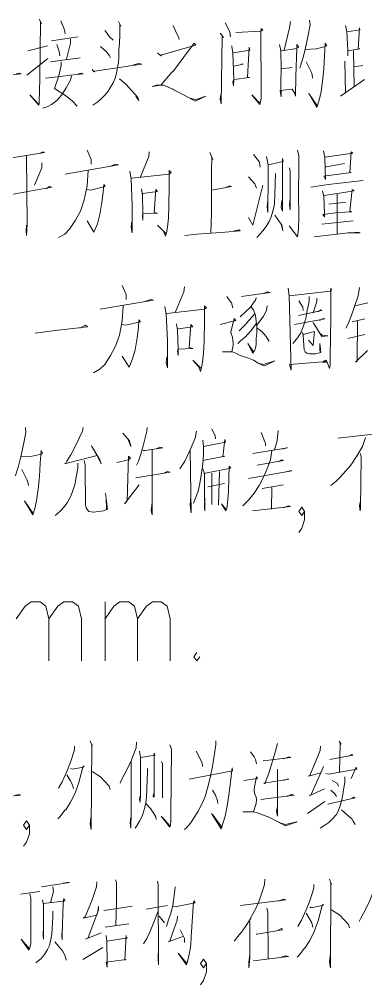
# Model space of a CAD drawing. Header units: millimetres. Extents: x 0 to 829, y 0 to 586.
# Drawn here: x 661.75 to 677.15, y 411.02 to 453.92 of the extents above; entities that cross this region are included whole.
import ezdxf

# ---------------------------------------------------------------- set-up
doc = ezdxf.new("R2010")
doc.units = ezdxf.units.MM

msp = doc.modelspace()

# ---------------------------------------------------------------- linework, layer by layer
at = {"color": 0, "lineweight": 0}
for points in [[(662.636611, 453.915639), (662.742444, 453.728667), (662.700111, 453.788639), (662.657778, 451.276861), (662.636611, 450.250278), (662.636611, 450.158556), (662.611917, 450.095056), (662.220333, 450.560722), (662.611917, 450.126806)], [(663.592639, 453.852139), (663.7655, 453.449972), (663.786667, 453.263)], [(666.157333, 453.820389), (666.263167, 453.605194), (666.220833, 453.665167), (666.220833, 453.23125), (666.199667, 452.857306), (666.1785, 452.546861), (666.1785, 452.236417), (666.157333, 451.989472), (666.111472, 451.77075), (666.069139, 451.523806), (666.005639, 451.305083), (665.917444, 451.089889), (665.808083, 450.902917), (665.698722, 450.715944), (665.568194, 450.560722), (665.4165, 450.4055), (665.243639, 450.250278), (665.113111, 450.158556), (665.024917, 450.095056)], [(673.809083, 453.820389), (673.763222, 453.541694), (673.611528, 452.920806), (673.523333, 452.546861)], [(674.65575, 453.883889), (674.676917, 453.665167), (674.567556, 453.139528), (674.458194, 452.578611), (674.352361, 452.176444), (674.264167, 451.89775), (674.221833, 451.742528)], [(665.547028, 453.418222), (665.589361, 453.386472), (665.76575, 453.139528), (665.917444, 452.984306)], [(668.5915, 453.633417), (668.743194, 453.29475), (668.831389, 453.139528), (668.852556, 453.012528)], [(670.895139, 453.760417), (671.113861, 453.354722), (671.135028, 453.139528)], [(671.371389, 453.322972), (672.482639, 453.386472), (672.503806, 453.509944), (672.567306, 453.449972), (672.482639, 453.386472), (672.503806, 450.652444), (672.503806, 450.4055), (672.461472, 450.186778), (672.436778, 450.126806), (672.091056, 450.560722), (672.436778, 450.186778)], [(676.24325, 453.633417), (676.30675, 453.354722), (676.349083, 452.546861), (676.349083, 452.299917), (676.349083, 452.518639), (676.892361, 452.610361), (676.807694, 452.610361), (676.871194, 453.541694), (676.892361, 453.449972), (676.30675, 453.354722)], [(663.179889, 452.952556), (664.372278, 453.139528)], [(664.026556, 453.044278), (664.026556, 452.857306), (663.853694, 452.144694)], [(670.676417, 453.29475), (670.828111, 453.107778), (670.764611, 453.139528), (670.722278, 450.158556), (670.676417, 450.37375), (670.722278, 450.652444)], [(662.135667, 452.518639), (663.0035, 452.733833)], [(663.41625, 452.797333), (663.525611, 452.486889), (663.546778, 452.299917)], [(665.353, 452.702083), (665.635222, 452.455139), (665.76575, 452.299917), (665.808083, 452.208194)], [(667.896528, 452.423389), (668.048222, 452.299917), (668.090556, 452.331667), (669.589861, 452.765583), (669.526361, 452.857306), (668.570333, 451.587306), (668.545639, 451.587306), (668.048222, 450.994639), (667.850667, 450.994639), (667.656639, 450.934667), (667.850667, 450.962889), (668.027056, 450.994639), (668.157583, 450.994639), (668.570333, 450.807667), (668.612667, 450.779444), (669.046583, 450.560722), (669.459333, 450.342), (669.568694, 450.282028), (670.048472, 450.497222), (669.568694, 450.342), (669.374667, 450.4055)], [(671.198528, 452.733833), (671.198528, 452.702083), (671.240861, 452.423389), (671.286722, 451.245111), (671.265556, 450.962889), (671.240861, 451.149861), (671.286722, 451.245111), (671.981694, 451.336833), (671.8935, 451.336833), (671.960528, 452.673861), (672.002861, 452.546861), (671.265556, 452.423389)], [(673.308139, 452.797333), (673.371639, 452.518639), (673.392806, 451.742528), (673.371639, 451.089889), (673.392806, 450.469), (673.350472, 450.747694), (673.872583, 450.807667), (674.003111, 450.624222), (674.024278, 450.497222), (674.045444, 451.368583), (674.091306, 452.642111), (674.091306, 452.797333), (674.175972, 452.673861), (674.003111, 452.610361), (673.392806, 452.518639)], [(674.458194, 452.578611), (674.937972, 452.610361), (674.959139, 452.610361), (675.350722, 452.702083), (675.41775, 452.733833), (675.350722, 452.857306), (675.308389, 452.299917), (675.287222, 451.710778), (675.220194, 451.149861), (675.156694, 450.624222), (675.0685, 450.282028), (674.980306, 450.003333), (674.613417, 450.624222), (675.001472, 450.063306)], [(676.610139, 452.518639), (676.634833, 450.934667)], [(662.089806, 451.432083), (663.024667, 452.176444)], [(663.134028, 452.021222), (664.460472, 452.208194)], [(663.613806, 452.021222), (663.613806, 451.866), (663.504444, 451.400333), (663.310417, 450.839417), (663.567944, 450.684194), (663.807833, 450.528972), (664.111222, 450.282028), (664.329944, 450.063306)], [(664.982583, 451.679028), (665.070778, 451.587306), (665.091944, 451.615528), (667.198028, 451.925972), (667.0675, 451.957722), (666.831139, 451.89775)], [(671.286722, 451.83425), (671.699472, 451.925972), (671.632444, 451.925972), (671.611278, 451.925972)], [(673.392806, 451.710778), (673.872583, 451.77075)], [(674.504056, 452.021222), (674.743944, 451.555556), (674.765111, 451.460306), (674.786278, 451.305083)], [(676.218556, 452.052972), (676.24325, 450.652444), (676.024528, 450.497222), (677.089917, 451.245111)], [(676.634833, 451.8025), (677.022889, 451.866)], [(660.156583, 451.305083), (660.809222, 451.368583), (661.264306, 451.432083), (661.832278, 451.492056), (661.76525, 451.523806), (661.613556, 451.492056)], [(664.068889, 451.400333), (664.026556, 451.213361), (663.829, 450.871167), (663.634972, 450.560722), (663.41625, 450.313778), (663.179889, 450.126806), (662.982333, 450.031556), (662.788306, 449.971583)], [(662.918833, 451.305083), (663.567944, 451.368583), (664.026556, 451.432083), (664.591, 451.492056), (664.5275, 451.523806), (664.372278, 451.492056)], [(666.199667, 451.276861), (666.503056, 451.026389), (666.742944, 450.747694), (666.915806, 450.560722), (667.025167, 450.43725), (667.0675, 450.313778), (666.936972, 450.497222)], [(661.246667, 447.724389), (662.8765, 448.003083), (662.813, 448.034833), (662.657778, 447.971333)], [(662.072167, 447.847861), (662.093333, 444.806917), (662.072167, 444.3095), (662.051, 444.524694), (662.072167, 444.775167)], [(664.767389, 448.098333), (664.94025, 447.692639), (664.94025, 447.477444)], [(667.529639, 448.034833), (667.504944, 447.816111), (667.138056, 446.916528)], [(670.224861, 448.003083), (670.355389, 447.692639), (670.309528, 447.787889), (670.288361, 447.13525), (670.288361, 445.300806), (670.267194, 444.432972)], [(672.158083, 447.911361), (672.419139, 447.569167), (672.461472, 447.350444)], [(672.743694, 447.816111), (672.810722, 447.445694), (672.810722, 446.482611), (672.789556, 445.77), (672.789556, 445.332556), (672.768389, 445.583028), (672.789556, 445.861722)], [(674.116, 448.098333), (674.1795, 447.847861), (674.1795, 447.350444), (674.158333, 446.203917), (674.1795, 445.145583), (674.158333, 444.588194), (674.116, 444.246), (673.745583, 444.743417)], [(675.266056, 448.066583), (675.333083, 447.756139), (675.35425, 446.793056), (675.287222, 446.948278), (676.504306, 447.1035), (676.440806, 447.1035), (676.504306, 448.034833), (676.571333, 447.971333), (675.333083, 447.787889)], [(662.745972, 447.537417), (662.745972, 447.322222), (662.421417, 446.546111)], [(663.790194, 447.04), (666.157333, 447.445694), (666.026806, 447.477444), (665.769278, 447.382194)], [(672.810722, 447.445694), (673.484528, 447.600917), (673.442194, 447.724389), (673.442194, 446.701333), (673.442194, 445.829972), (673.442194, 445.77), (673.442194, 445.396056), (673.396333, 445.551278), (673.4175, 445.861722)], [(675.333083, 447.350444), (676.200917, 447.505667)], [(664.809722, 447.195222), (664.767389, 446.514361), (664.636861, 445.893472), (664.464, 445.396056), (664.245278, 444.990361), (663.984222, 444.588194), (663.769028, 444.369472), (663.486806, 444.21425)], [(666.658278, 447.167), (666.725306, 446.824806), (666.767639, 445.643), (666.767639, 445.61125), (666.767639, 444.866889), (666.767639, 444.432972), (666.725306, 444.679917), (666.746472, 444.930389)], [(666.746472, 446.856556), (668.418639, 447.04), (668.506833, 447.1035), (668.418639, 447.195222), (668.418639, 446.482611), (668.397472, 445.67475), (668.397472, 445.61125), (668.376306, 445.085611), (668.333972, 444.679917), (668.288111, 444.432972), (668.245778, 444.27775), (668.157583, 444.496472), (667.896528, 444.775167), (668.266944, 444.401222)], [(673.135278, 447.07175), (673.092944, 445.7065), (673.025917, 445.396056), (672.94125, 445.145583), (672.853056, 444.930389), (672.722528, 444.711667), (672.570833, 444.524694), (672.440306, 444.369472), (672.309778, 444.21425)], [(673.76675, 447.322222), (673.787917, 447.167), (673.787917, 445.456028), (673.76675, 445.67475), (673.787917, 445.953444)], [(664.746222, 446.359139), (664.919083, 446.327389), (665.571722, 446.482611), (665.508222, 446.574333), (665.483528, 446.235667), (665.420028, 445.77), (665.331833, 445.240833), (665.222472, 444.835139), (665.070778, 444.464722), (664.767389, 444.962139)], [(670.309528, 446.327389), (671.180889, 446.482611), (671.113861, 446.514361), (670.962167, 446.450861)], [(671.939361, 446.916528), (672.225111, 446.606083), (672.288611, 446.419111)], [(671.939361, 445.117361), (672.136917, 444.775167), (672.570833, 446.546111)], [(674.701611, 446.450861), (675.484778, 446.574333), (677.026417, 446.761306)], [(660.918583, 446.048694), (663.201056, 446.450861), (663.095222, 446.482611), (662.943528, 446.390889)], [(667.180389, 446.390889), (667.222722, 446.108667), (667.247417, 445.272583), (667.247417, 444.990361), (667.222722, 445.209083), (667.247417, 445.272583), (667.896528, 445.300806), (667.744833, 445.332556), (667.811861, 446.359139), (667.896528, 446.263889), (667.247417, 446.172167)], [(675.223722, 446.295639), (675.287222, 446.048694), (675.308389, 445.300806), (675.308389, 445.145583), (675.244889, 445.240833), (675.918694, 445.332556), (676.525472, 445.364306), (676.440806, 445.396056), (676.550167, 446.359139), (676.634833, 446.295639), (675.897528, 446.172167), (675.287222, 446.080444)], [(675.876361, 446.172167), (675.876361, 444.369472)], [(675.505944, 445.7065), (676.267944, 445.798222)], [(673.114111, 445.209083), (673.4175, 444.775167), (673.463361, 444.524694), (673.375167, 444.866889)], [(675.202556, 444.806917), (676.5925, 444.962139)], [(669.113611, 444.3095), (669.635722, 444.369472), (670.898667, 444.464722), (671.572472, 444.524694), (671.505444, 444.556444), (671.265556, 444.496472)], [(674.853306, 444.246), (675.876361, 444.369472), (676.373778, 444.432972), (676.895889, 444.432972), (676.832389, 444.464722), (676.504306, 444.432972)], [(666.330194, 442.090528), (666.503056, 441.688361), (666.503056, 441.469639)], [(669.088917, 442.027028), (669.06775, 441.811833), (668.697333, 440.91225)], [(671.632444, 441.593111), (672.895389, 441.780083), (672.764861, 441.811833), (672.567306, 441.716583)], [(673.696194, 441.967056), (673.742056, 441.624861), (673.826722, 438.333444), (673.763222, 438.580389), (675.414222, 438.707389), (675.371889, 438.767361), (675.220194, 438.675639), (675.435389, 438.675639), (675.54475, 438.396944), (675.565917, 438.552167), (675.565917, 438.922583), (675.590611, 440.661778), (675.590611, 441.967056), (675.632944, 441.903556), (675.565917, 441.843583), (673.763222, 441.624861)], [(676.871194, 441.998806), (676.807694, 441.624861), (676.652472, 441.159194), (676.500778, 440.725278), (676.349083, 440.351333), (676.264417, 440.196111)], [(665.349472, 441.035722), (667.720139, 441.437889), (667.589611, 441.469639), (667.328556, 441.377917)], [(670.979806, 441.593111), (671.110333, 441.406139), (671.177361, 441.314417), (671.240861, 441.095694)], [(672.285083, 441.561361), (672.263917, 441.469639), (672.024028, 441.127444), (671.805306, 440.91225), (671.568944, 440.693528)], [(674.631056, 441.593111), (674.631056, 441.377917), (674.546389, 440.972222), (674.479361, 440.630028), (674.37, 440.259611), (674.243, 439.949167), (674.066611, 439.698694), (673.914917, 439.511722)], [(674.175972, 441.406139), (674.348833, 441.127444), (674.37, 440.972222)], [(674.980306, 441.533139), (674.980306, 441.377917), (674.807444, 440.8805)], [(666.372528, 441.190944), (666.330194, 440.506556), (666.199667, 439.885667), (666.023278, 439.38825), (665.808083, 438.986083), (665.547028, 438.580389), (665.328306, 438.365194), (665.046083, 438.209972)], [(668.221083, 441.159194), (668.284583, 440.817), (668.330444, 439.638722), (668.330444, 439.606972), (668.330444, 438.862611), (668.330444, 438.425167), (668.284583, 438.675639), (668.30575, 438.922583)], [(668.30575, 440.84875), (669.981444, 441.035722), (670.066111, 441.095694), (669.981444, 441.190944), (669.981444, 440.474806), (669.960278, 439.666944), (669.960278, 439.606972), (669.939111, 439.077806), (669.89325, 438.675639), (669.850917, 438.425167), (669.808583, 438.269944), (669.720389, 438.488667), (669.459333, 438.767361), (669.82975, 438.396944)], [(672.045194, 441.159194), (672.154556, 441.003972), (672.24275, 440.757028), (672.285083, 440.506556), (672.30625, 440.259611), (672.30625, 439.977389), (672.285083, 439.730444), (672.285083, 439.4835), (672.24275, 439.296528), (672.196889, 439.201278), (672.133389, 439.077806), (671.914667, 439.511722), (672.154556, 439.141306)], [(672.764861, 441.190944), (672.740167, 440.972222), (672.609639, 440.725278), (672.30625, 440.319583)], [(674.154806, 440.757028), (675.199028, 440.972222), (675.153167, 441.003972), (675.022639, 440.91225)], [(676.677167, 441.190944), (677.241611, 441.314417)], [(666.309028, 440.351333), (666.481889, 440.319583), (667.134528, 440.474806), (667.0675, 440.570056), (667.046333, 440.227861), (666.982833, 439.762194), (666.894639, 439.233028), (666.785278, 438.830861), (666.633583, 438.456917), (666.330194, 438.954333)], [(670.676417, 440.351333), (671.371389, 440.538306), (671.307889, 440.630028), (671.156194, 440.009139), (671.177361, 439.917417), (671.219694, 439.793944), (671.240861, 439.638722), (671.262028, 439.543472), (671.262028, 439.42), (671.198528, 439.141306)], [(672.196889, 440.817), (671.851167, 440.414833), (671.83, 440.383083), (671.523083, 440.072639)], [(673.981944, 440.351333), (675.329556, 440.601806), (675.262528, 440.630028), (675.089667, 440.538306)], [(677.111083, 440.601806), (676.546639, 440.474806)], [(676.783, 440.538306), (676.761833, 438.707389), (676.698333, 438.675639), (677.220444, 439.201278)], [(662.460222, 439.977389), (663.458583, 440.104389), (663.483278, 440.104389), (664.785028, 440.259611), (664.700361, 440.319583), (664.439306, 440.196111)], [(668.743194, 440.383083), (668.785528, 440.104389), (668.806694, 439.264778), (668.806694, 438.986083), (668.785528, 439.201278), (668.806694, 439.264778), (669.459333, 439.296528), (669.307639, 439.328278), (669.371139, 440.351333), (669.459333, 440.259611), (668.806694, 440.164361)], [(672.285083, 440.383083), (672.045194, 440.072639), (671.784139, 439.793944), (671.590111, 439.638722), (671.459583, 439.511722)], [(672.327417, 440.196111), (672.524972, 440.040889), (672.719, 439.822167), (672.849528, 439.606972)], [(674.807444, 440.446583), (675.199028, 439.822167), (675.460083, 439.853917), (675.220194, 439.885667), (675.110833, 439.949167)], [(674.609889, 439.666944), (674.807444, 439.42), (674.828611, 439.606972), (674.870944, 440.040889), (674.37, 439.917417), (674.327667, 440.009139), (674.37, 439.885667), (674.394694, 439.42), (674.415861, 439.233028), (674.458194, 439.141306), (674.525222, 439.077806), (674.65575, 439.046056), (674.916806, 439.046056), (675.153167, 439.109556), (675.110833, 439.511722), (675.110833, 439.173056)], [(677.111083, 439.917417), (676.349083, 439.730444)], [(670.785778, 439.141306), (670.979806, 439.141306), (671.068, 439.141306), (671.219694, 439.141306), (671.371389, 439.077806), (671.568944, 438.986083), (671.762972, 438.922583), (671.935833, 438.862611), (672.154556, 438.767361), (672.373278, 438.643889), (672.546139, 438.552167), (672.6555, 438.520417), (673.110583, 438.735611), (672.609639, 438.580389), (672.348583, 438.643889)], [(662.022778, 435.779333), (662.043944, 435.560611), (661.934583, 435.031444), (661.825222, 434.474056), (661.715861, 434.068361), (661.631194, 433.789667), (661.585333, 433.634444)], [(664.587472, 435.779333), (664.562778, 435.624111), (664.411083, 435.313667), (664.217056, 434.907972), (664.044194, 434.565778), (663.867806, 434.287083), (663.825472, 434.195361), (663.758444, 434.163611), (665.215417, 434.537556), (664.954361, 434.971472), (665.324778, 434.350583), (665.391806, 434.163611), (665.215417, 434.537556)], [(667.434389, 435.779333), (667.413222, 435.624111), (667.258, 434.971472), (667.152167, 434.597528), (667.042806, 434.287083), (666.954611, 434.100111)], [(666.347833, 435.528861), (666.651222, 435.186667), (666.714722, 434.939722), (666.584194, 435.250167)], [(669.628667, 435.624111), (669.565167, 435.313667), (669.346444, 434.7845), (669.106556, 434.287083), (668.891361, 433.944889)], [(670.302472, 435.715833), (670.454167, 435.405389), (670.475333, 435.281917)], [(672.49675, 435.560611), (672.627278, 435.218417), (672.694306, 435.063194), (672.694306, 434.971472)], [(673.25875, 435.652333), (673.216417, 435.186667), (673.085889, 434.7845)], [(677.139306, 435.341889), (677.008778, 434.939722), (676.768889, 434.537556), (676.486667, 434.100111), (676.267944, 433.853167), (676.006889, 433.574472), (675.812861, 433.3875), (675.594139, 433.200528)], [(675.901056, 435.313667), (678.137667, 435.560611), (678.053, 435.592361), (677.813111, 435.497111)], [(669.910889, 435.218417), (669.932056, 434.939722), (669.932056, 434.565778), (669.910889, 434.163611), (669.847389, 433.757917), (669.780361, 433.29225), (669.695694, 432.953583), (669.586333, 432.643139), (669.498139, 432.424417)], [(669.932056, 434.939722), (670.912778, 435.126694), (670.888083, 435.250167), (670.803417, 434.474056), (670.888083, 434.505806), (669.910889, 434.318833)], [(661.825222, 434.474056), (662.305, 434.505806), (662.326167, 434.505806), (662.71775, 434.597528), (662.78125, 434.629278), (662.71775, 434.75275), (662.671889, 434.195361), (662.650722, 433.602694), (662.587222, 433.045306), (662.520194, 432.516139), (662.435528, 432.177472), (662.347333, 431.89525), (661.976917, 432.516139), (662.3685, 431.95875)], [(666.086778, 434.227111), (666.608889, 434.350583), (666.693556, 434.410556), (666.608889, 434.505806), (666.541861, 432.516139), (666.4325, 432.392667), (667.085139, 433.232278)], [(667.258, 434.75275), (667.346194, 434.75275), (668.129361, 434.876222), (667.998833, 434.907972), (667.868306, 434.848)], [(667.649583, 434.7845), (667.649583, 432.392667), (667.649583, 431.95875), (667.649583, 431.89525), (667.60725, 432.082222), (667.649583, 432.456167)], [(669.346444, 434.75275), (669.388778, 431.9905), (669.346444, 432.332694), (669.367611, 432.703111)], [(672.976528, 434.75275), (672.9095, 434.350583), (672.757806, 433.913139), (672.606111, 433.574472), (672.412083, 433.200528), (672.193361, 432.858333), (671.932306, 432.547889), (671.692417, 432.300944)], [(672.129861, 434.629278), (673.6715, 434.876222), (673.608, 434.876222), (673.456306, 434.81625)], [(676.920583, 434.629278), (676.94175, 434.442306), (676.920583, 432.205694), (676.899417, 432.082222), (676.87825, 432.300944), (676.920583, 432.516139)], [(664.347583, 434.195361), (664.347583, 433.976639), (664.280556, 433.574472), (664.217056, 433.232278), (664.128861, 432.981806), (664.044194, 432.734861), (663.888972, 432.456167), (663.758444, 432.269194), (663.585583, 432.082222), (663.412722, 431.927), (663.345694, 431.867028)], [(664.629806, 434.318833), (664.672139, 434.100111), (664.672139, 433.666194), (664.693306, 432.643139), (664.693306, 432.332694), (664.739167, 432.177472), (664.848528, 432.050472), (665.042556, 432.02225), (665.063722, 432.02225), (665.497639, 432.082222), (665.674028, 432.145722), (665.585833, 432.858333)], [(669.95675, 433.729694), (671.149139, 433.976639), (671.085639, 434.068361), (671.043306, 432.953583), (670.997444, 432.424417), (670.976278, 432.177472), (670.933944, 432.082222), (670.736389, 432.392667), (670.933944, 432.145722)], [(672.323889, 434.100111), (673.498639, 434.318833), (673.410444, 434.350583), (673.237583, 434.255333)], [(661.867556, 433.913139), (662.107444, 433.447472), (662.128611, 433.35575), (662.153306, 433.200528)], [(666.933444, 433.542722), (668.453917, 433.789667), (668.323389, 433.821417), (668.171694, 433.757917)], [(669.910889, 433.944889), (669.977917, 433.729694), (669.977917, 432.921833), (669.999083, 432.082222), (669.977917, 432.269194), (669.999083, 432.643139)], [(670.302472, 433.757917), (670.302472, 432.360917)], [(670.651722, 433.821417), (670.605861, 432.332694)], [(671.932306, 433.510972), (673.869056, 433.853167), (673.780861, 433.853167), (673.562139, 433.789667)], [(670.866917, 433.29225), (670.129611, 433.137028)], [(672.542611, 433.077056), (673.498639, 433.232278)], [(672.976528, 433.108806), (672.955361, 432.145722)], [(665.607, 432.671361), (665.628167, 432.145722)], [(672.108694, 432.082222), (673.802028, 432.269194), (673.713833, 432.300944), (673.477472, 432.205694)], [(674.4335, 432.054), (674.302972, 431.867028), (674.172444, 432.054), (674.302972, 432.240972), (674.4335, 432.054), (674.4335, 431.676528), (674.302972, 431.302583), (674.172444, 431.115611)], [(661.617083, 427.284444), (662.012194, 427.848889), (662.276778, 428.035861), (662.671889, 428.035861), (662.932944, 427.848889), (663.063472, 427.284444), (663.063472, 425.407667)], [(663.063472, 427.284444), (663.458583, 427.848889), (663.723167, 428.035861), (664.11475, 428.035861), (664.379333, 427.848889), (664.509861, 427.284444), (664.509861, 425.407667)], [(665.561139, 425.407667), (665.561139, 428.035861)], [(665.561139, 427.284444), (665.95625, 427.848889), (666.220833, 428.035861), (666.612417, 428.035861), (666.877, 427.848889), (667.007528, 427.284444), (667.007528, 425.407667)], [(667.007528, 427.284444), (667.402639, 427.848889), (667.663694, 428.035861), (668.058806, 428.035861), (668.323389, 427.848889), (668.453917, 427.284444), (668.453917, 425.407667)], [(669.635722, 425.781611), (669.505194, 425.594639), (669.635722, 425.407667), (669.769778, 425.594639)], [(664.206472, 421.618833), (664.206472, 421.463611), (664.033611, 420.906222), (663.857222, 420.500528), (663.663194, 420.034861), (663.490333, 419.756167)], [(664.901444, 421.865778), (664.989639, 421.618833), (664.968472, 421.710556), (664.943778, 417.92525), (664.901444, 418.172194), (664.943778, 418.546139)], [(666.965194, 421.805806), (666.944028, 421.555333), (666.704139, 420.934444), (666.531278, 420.564028), (666.291389, 420.130111), (666.227889, 419.974889)], [(668.443333, 421.682333), (668.510361, 421.495361), (668.489194, 418.574361), (668.489194, 418.295667), (668.468028, 418.108694), (668.443333, 418.016972), (668.05175, 418.514389)], [(670.489444, 421.865778), (670.489444, 421.682333), (670.40125, 421.089667), (670.334222, 420.71925), (670.228389, 420.221833), (670.119028, 419.756167), (670.009667, 419.382222), (669.879139, 419.071778), (669.706278, 418.729583), (669.529889, 418.450889), (669.357028, 418.203944), (669.163, 417.985222), (669.074806, 417.92525)], [(673.227, 421.742306), (673.138806, 421.400111), (672.856583, 420.468778), (672.662556, 419.943139), (672.616694, 419.974889), (673.727944, 420.158333), (673.660917, 420.158333), (673.509222, 420.098361)], [(675.139056, 421.618833), (675.117889, 421.431861), (674.662806, 420.313556), (674.595778, 420.285333), (675.160222, 420.440556)], [(675.964556, 421.837556), (676.05275, 421.710556), (676.010417, 421.742306), (675.985722, 420.468778)], [(667.120417, 419.413972), (667.095722, 419.25875), (667.120417, 419.135278), (667.141583, 419.509222), (667.141583, 420.221833), (667.141583, 421.121417), (667.095722, 421.400111), (667.141583, 421.121417), (667.794222, 421.216667), (667.748361, 421.308389), (667.748361, 421.184917), (667.748361, 419.632694), (667.748361, 419.354), (667.706028, 419.382222), (667.727194, 419.537444)], [(669.900306, 420.71925), (669.879139, 420.874472), (669.618083, 421.400111)], [(672.031083, 421.371889), (672.182778, 421.153167), (672.249806, 421.029694), (672.292139, 420.842722)], [(675.551806, 421.029694), (676.574861, 421.216667), (676.529, 421.244889), (676.377306, 421.184917)], [(666.728833, 420.934444), (666.728833, 418.514389), (666.704139, 418.140444), (666.704139, 417.985222), (666.682972, 418.235694), (666.704139, 418.450889)], [(668.076444, 420.934444), (668.118778, 420.842722), (668.118778, 419.32225)], [(672.595528, 420.966194), (673.812611, 421.121417), (673.727944, 421.153167), (673.509222, 421.061444)], [(664.033611, 420.624), (664.097111, 420.595778), (664.598056, 420.6875), (664.640389, 420.751), (664.576889, 420.6875), (664.4005, 420.003111), (664.227639, 419.537444), (664.033611, 419.135278), (663.814889, 418.793083), (663.793722, 418.793083), (663.553833, 418.482639), (663.465639, 418.390917)], [(663.857222, 420.345306), (664.008917, 420.098361), (664.118278, 419.911389), (664.164139, 419.724417)], [(664.989639, 420.500528), (665.356528, 420.253583), (665.748111, 419.847889), (665.793972, 419.692667)], [(667.444972, 420.624), (667.444972, 420.468778), (667.423806, 419.724417), (667.402639, 419.354), (667.377944, 419.103528), (667.293278, 418.793083), (667.205083, 418.514389), (667.095722, 418.295667), (666.989889, 418.108694), (666.901694, 417.985222)], [(670.291889, 418.637861), (670.683472, 418.016972), (670.725806, 417.953472), (670.902194, 418.514389), (671.008028, 419.040028), (671.096222, 419.664444), (671.16325, 420.285333), (671.205583, 420.65575), (671.22675, 420.532278), (669.293528, 420.158333)], [(673.227, 420.595778), (673.227, 418.514389), (673.184667, 418.729583), (673.227, 418.948306)], [(675.269583, 420.71925), (675.206083, 420.564028), (674.705139, 419.445722), (674.638111, 419.413972), (675.311917, 419.724417)], [(675.378944, 420.408806), (675.509472, 420.377056), (676.747722, 420.595778), (676.726556, 420.6875), (676.507833, 420.190083)], [(671.727694, 420.098361), (672.334472, 420.190083), (672.292139, 420.253583), (672.203944, 419.819667), (672.182778, 419.664444), (672.203944, 419.537444), (672.270972, 419.354), (672.292139, 419.25875), (672.270972, 419.071778), (672.161611, 418.701361)], [(676.225611, 420.253583), (676.225611, 420.034861), (676.11625, 419.382222), (676.031583, 419.011806), (675.922222, 418.729583), (675.834028, 418.574361), (675.7035, 418.419139), (675.509472, 418.235694), (675.336611, 418.108694), (675.117889, 417.985222)], [(675.661167, 420.098361), (675.879889, 419.974889), (675.943389, 419.847889)], [(660.131889, 419.25875), (660.784528, 419.32225), (661.239611, 419.382222), (661.804056, 419.445722), (661.740556, 419.477472), (661.588861, 419.445722)], [(670.334222, 419.664444), (670.46475, 419.445722), (670.552944, 419.19525), (670.574111, 419.071778)], [(672.486167, 419.25875), (673.964306, 419.445722), (673.858472, 419.477472), (673.833778, 419.477472), (673.660917, 419.382222)], [(675.597667, 419.664444), (675.770528, 419.509222), (675.855194, 419.382222)], [(667.377944, 419.071778), (667.5755, 418.856583), (667.727194, 418.637861), (667.815389, 418.482639), (667.836556, 418.359167)], [(674.553444, 418.637861), (675.336611, 419.167028)], [(675.467139, 419.040028), (676.684222, 419.32225), (676.617194, 419.354), (676.529, 419.2905)], [(671.681833, 418.701361), (671.967583, 418.701361), (672.140444, 418.701361), (672.270972, 418.669611), (672.81425, 418.482639), (673.315194, 418.235694), (673.357528, 418.203944), (673.57625, 418.080472), (674.094833, 418.263917), (674.073667, 418.263917), (673.57625, 418.140444), (673.2905, 418.235694)], [(676.073917, 418.793083), (676.356139, 418.546139), (676.529, 418.390917), (676.596028, 418.295667), (676.684222, 418.140444)], [(662.199167, 418.112222), (662.065111, 417.92525), (661.934583, 418.112222), (662.065111, 418.299194), (662.199167, 418.112222), (662.199167, 417.73475), (662.065111, 417.360806), (661.934583, 417.173833)], [(668.118778, 418.450889), (668.443333, 418.080472)], [(670.358917, 418.574361), (670.7505, 418.016972), (670.725806, 418.016972)], [(666.026806, 415.688639), (666.069139, 415.565167), (666.069139, 414.633833), (666.047972, 413.67075)], [(667.896528, 415.628667), (667.917694, 415.473444), (667.938861, 411.903333), (667.917694, 412.182028), (667.938861, 412.647694)], [(672.666083, 415.720389), (672.644917, 415.473444), (672.62375, 415.378194), (672.405028, 414.757306), (672.253333, 414.386889), (672.059306, 414.044694), (672.034611, 413.981194), (671.86175, 413.7025), (671.667722, 413.423806), (671.470167, 413.173333), (671.297306, 412.958139)], [(675.534167, 415.720389), (675.622361, 415.473444), (675.601194, 415.565167), (675.580028, 411.776333), (675.534167, 412.026806), (675.580028, 412.397222)], [(677.601444, 415.660417), (677.580278, 415.409944), (677.340389, 414.789056), (677.164, 414.418639), (676.927639, 413.981194), (676.860611, 413.825972)], [(662.742444, 415.378194), (663.984222, 415.565167), (663.896028, 415.565167), (663.702, 415.533417)], [(663.243389, 415.378194), (663.264556, 415.163), (663.134028, 414.665583)], [(665.201306, 415.596917), (665.180139, 415.378194), (664.982583, 414.789056), (664.679194, 414.044694), (664.591, 413.981194), (665.201306, 414.108194), (665.264806, 414.355139), (665.264806, 414.510361), (665.243639, 414.263417), (664.852056, 413.236833), (664.809722, 413.113361), (664.700361, 413.049861), (665.395333, 413.328556)], [(668.679694, 415.378194), (668.655, 415.0995), (668.570333, 414.542111), (668.482139, 414.199917), (668.372778, 413.857722), (668.288111, 413.610778)], [(674.839194, 415.473444), (674.839194, 415.318222), (674.666333, 414.757306), (674.493472, 414.355139), (674.295917, 413.889472), (674.123056, 413.610778)], [(661.807583, 415.039528), (662.657778, 415.163)], [(662.223861, 415.06775), (662.266194, 414.852556), (662.266194, 412.834667), (662.199167, 412.615944), (662.178, 412.552444), (661.832278, 413.049861), (662.199167, 412.615944)], [(662.788306, 414.789056), (662.830639, 414.573861), (662.830639, 413.049861), (662.809472, 413.236833), (662.830639, 413.579028)], [(662.830639, 414.633833), (663.786667, 414.757306), (663.723167, 414.852556), (663.702, 414.633833), (663.656139, 413.236833), (663.656139, 413.018111), (663.634972, 413.205083), (663.656139, 413.483778)], [(668.570333, 414.510361), (668.679694, 414.478611), (669.568694, 414.665583), (669.505194, 414.757306), (669.484028, 414.542111), (669.484028, 414.478611), (669.395833, 413.145111), (669.395833, 413.081611), (669.3535, 412.679444), (669.286472, 412.3055), (669.222972, 412.058556), (669.177111, 411.903333), (668.810222, 412.428972), (669.198278, 411.963306), (669.244139, 412.150278)], [(671.579528, 414.542111), (673.600944, 414.789056), (673.470417, 414.820806), (673.276389, 414.729083)], [(665.504694, 414.323389), (665.525861, 414.323389), (666.764111, 414.510361)], [(667.395583, 414.386889), (668.330444, 414.542111)], [(672.754278, 414.418639), (672.796611, 414.263417), (672.817778, 412.182028)], [(674.666333, 414.478611), (674.729833, 414.446861), (675.230778, 414.542111), (675.273111, 414.602083), (675.209611, 414.542111), (675.03675, 413.857722), (674.860361, 413.392056), (674.666333, 412.989889), (674.447611, 412.647694), (674.426444, 412.647694), (674.186556, 412.33725), (674.101889, 412.242)], [(675.622361, 414.355139), (675.992778, 414.108194), (676.384361, 413.7025), (676.426694, 413.547278)], [(663.243389, 414.291639), (663.243389, 414.168167), (663.243389, 414.044694), (663.201056, 413.268583), (663.155194, 413.049861), (663.091694, 412.771167), (663.0035, 412.584194), (662.872972, 412.369), (662.721278, 412.182028), (662.481389, 411.995056)], [(667.917694, 414.291639), (667.698972, 413.73425), (667.547278, 413.360306), (667.41675, 413.081611), (667.265056, 412.834667)], [(667.960028, 414.076444), (668.199917, 413.766)], [(668.785528, 414.076444), (668.764361, 413.889472), (668.549167, 413.268583), (668.439806, 412.958139), (668.372778, 412.926389), (669.025417, 413.173333)], [(674.493472, 414.199917), (674.645167, 413.949444), (674.754528, 413.766), (674.796861, 413.579028)], [(665.568194, 413.579028), (666.612417, 413.73425)], [(671.992278, 413.825972), (671.992278, 412.213778), (671.971111, 411.903333), (671.949944, 411.776333), (671.949944, 412.026806), (671.992278, 412.369)], [(672.2745, 413.268583), (672.316833, 413.268583), (673.44925, 413.455556), (673.406917, 413.515528), (673.276389, 413.455556)], [(665.614056, 413.205083), (665.635222, 412.958139), (665.656389, 411.995056), (665.656389, 411.808083), (665.614056, 412.026806), (666.503056, 412.150278), (666.439556, 412.118528), (666.503056, 413.205083), (666.481889, 413.081611), (666.570083, 413.113361), (665.656389, 412.958139)], [(668.894889, 413.455556), (669.092444, 413.081611), (669.092444, 412.894639)], [(663.331583, 412.926389), (663.677306, 412.524222), (663.786667, 412.3055), (663.832528, 412.118528)], [(664.569833, 412.150278), (665.462361, 412.679444)], [(672.165139, 412.086778), (673.710306, 412.27375), (673.600944, 412.3055), (673.579778, 412.3055), (673.406917, 412.242)], [(670.069639, 411.966833), (669.939111, 411.776333), (669.808583, 411.966833), (669.939111, 412.153806), (670.069639, 411.966833), (670.069639, 411.589361), (669.939111, 411.215417), (669.808583, 411.024917)]]:
    msp.add_lwpolyline(points, dxfattribs=at)

doc.saveas('drawing.dxf')
